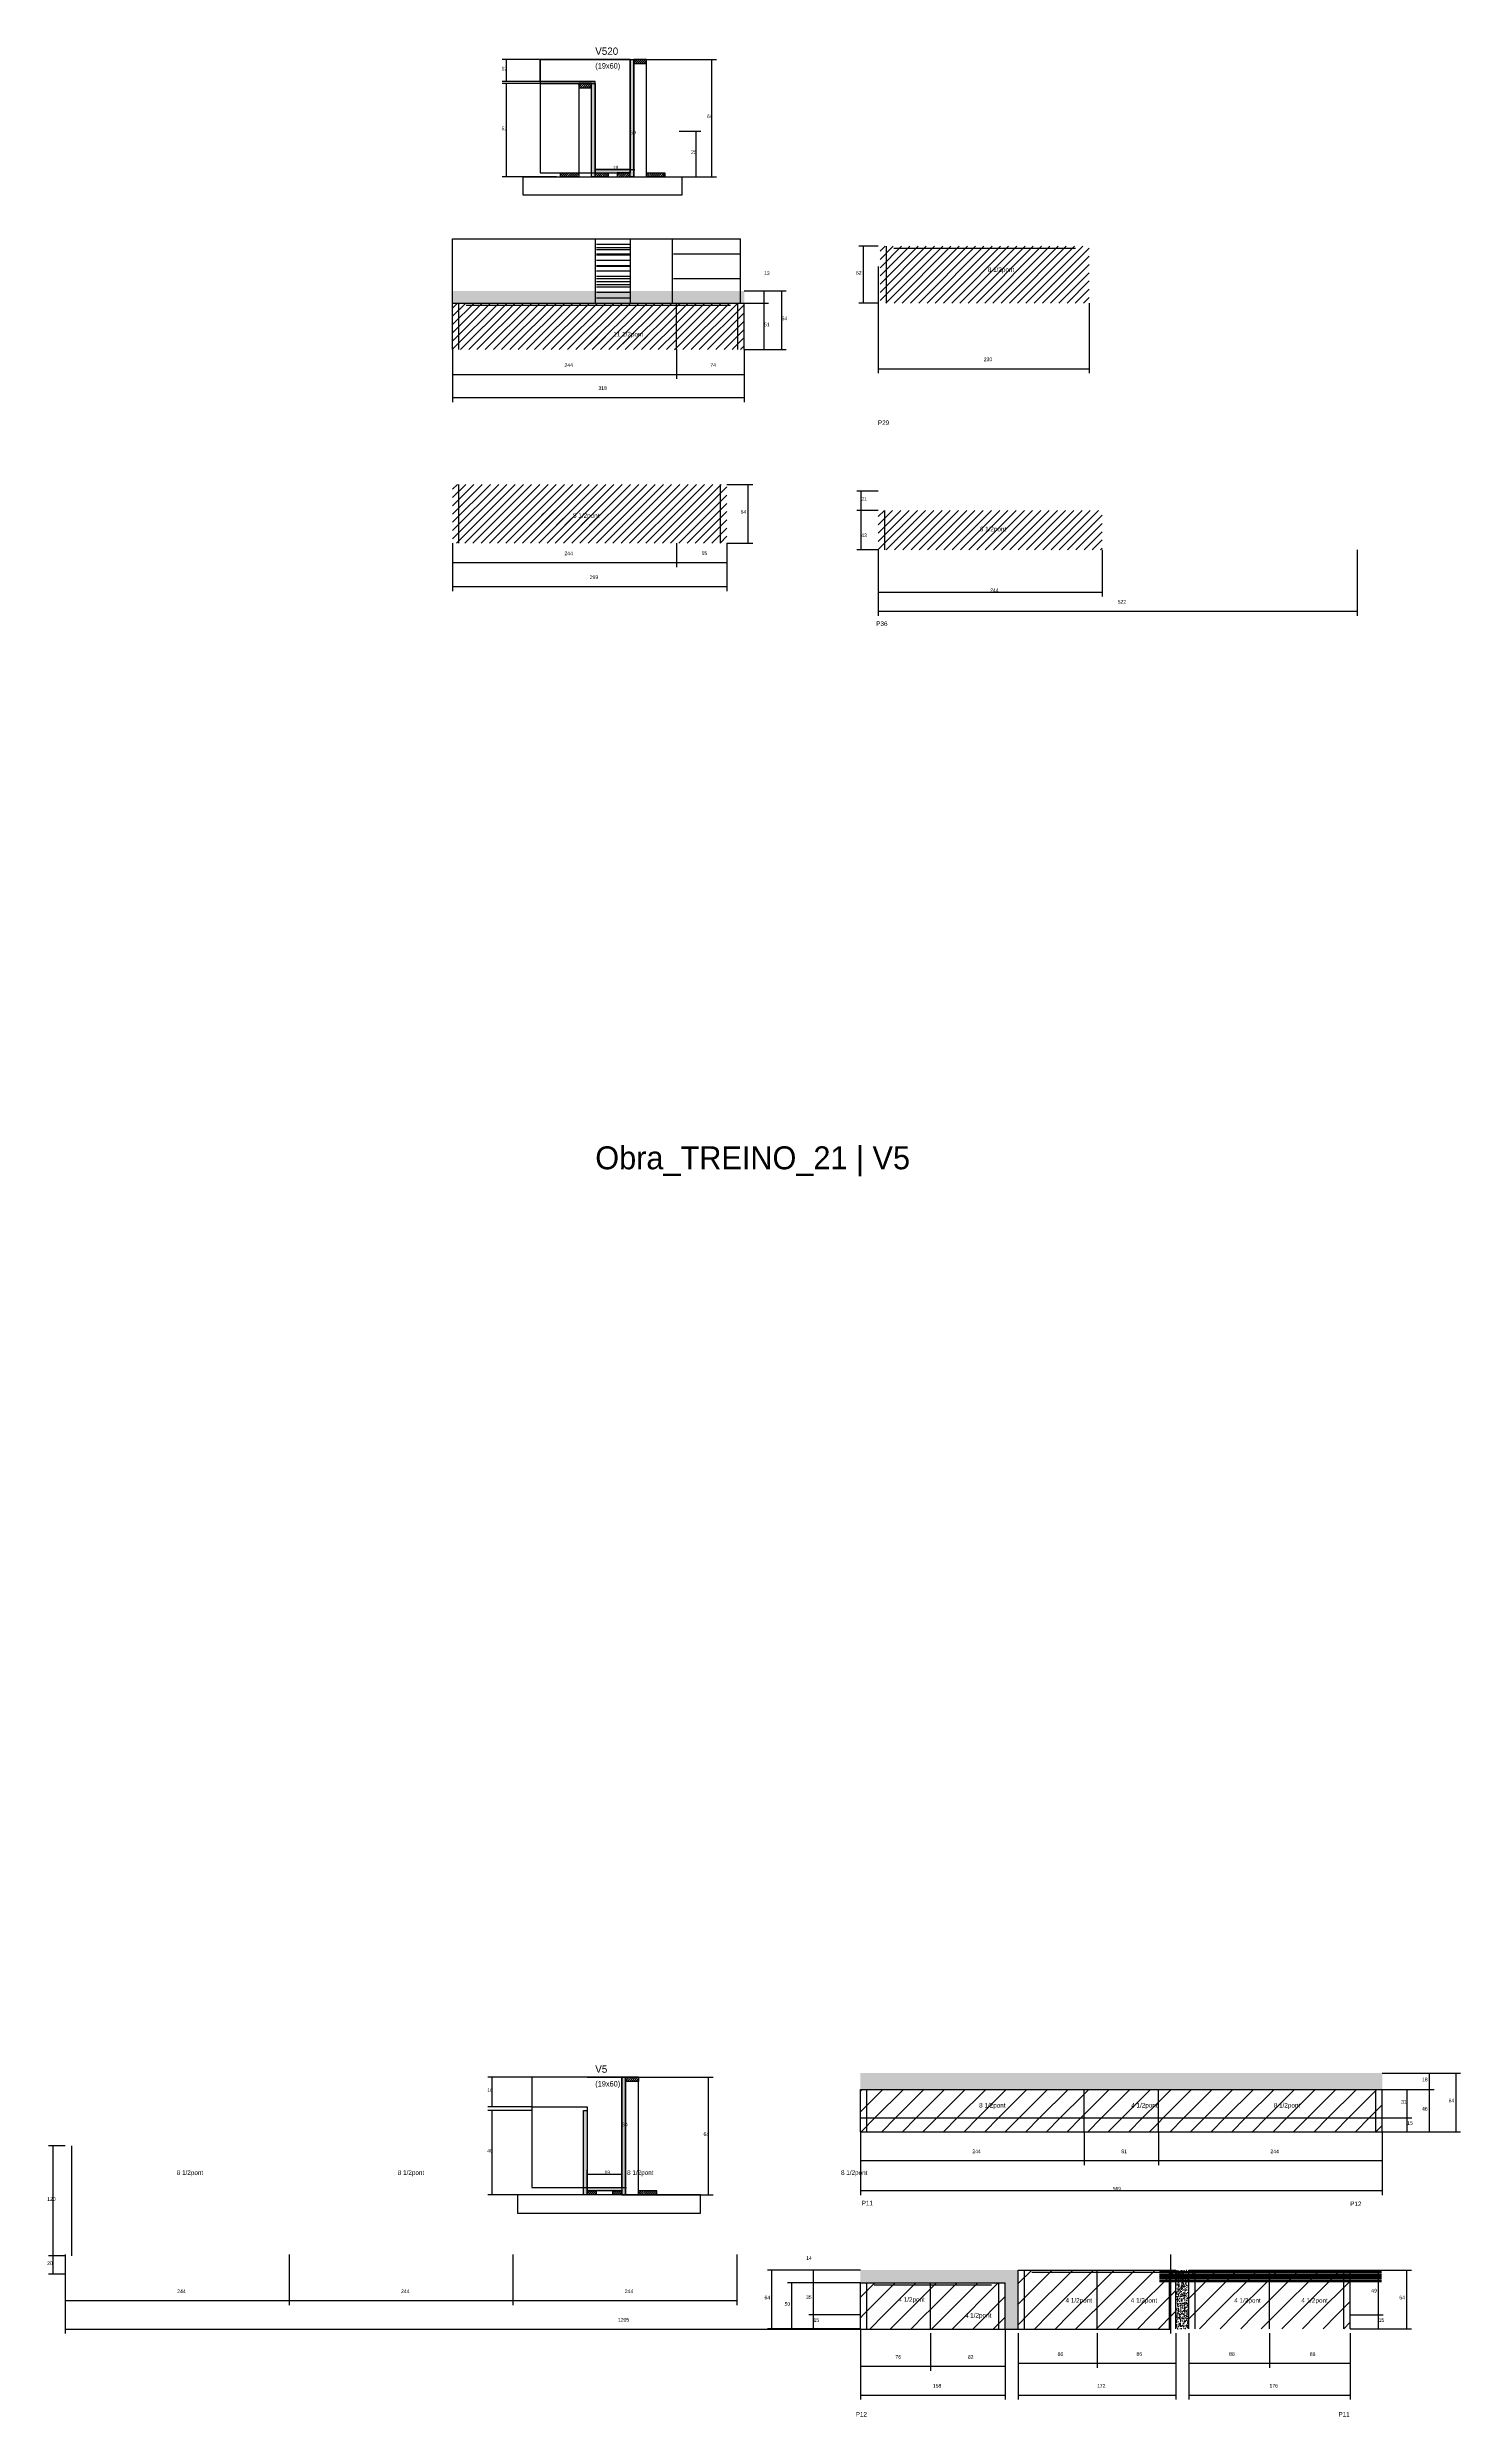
# Model space of a CAD drawing. Header units: metres. Extents: x -2848 to 22762, y -49062 to 1016.
# Drawn here: x 2603 to 4143, y -26770 to -24187 of the extents above; entities that cross this region are included whole.
import ezdxf

# ---------------------------------------------------------------- set-up
doc = ezdxf.new("R2010")
doc.units = ezdxf.units.M
for name, color, linetype in [('CONCRETO', 251, 'Continuous'), ('COTA', 4, 'Continuous'), ('Cota Seção (2x)', 4, 'Continuous'), ('Hachura', 253, 'Continuous'), ('LABEL_ID', 3, 'Continuous'), ('Madeira', 126, 'Continuous'), ('NOMENCLATURA', 7, 'Continuous'), ('Painéis', 200, 'Continuous'), ('SARR_2.2x7', 40, 'Continuous'), ('Texto Seção', 7, 'Continuous')]:
    doc.layers.add(name, color=color, linetype=linetype)

msp = doc.modelspace()

# ---------------------------------------------------------------- hatches: boundary and pattern name
at = {"layer": 'COTA'}
h = msp.add_hatch(dxfattribs=at)
h.set_pattern_fill('AR-CONC', scale=0.03)
h.paths.add_polyline_path([(3362.4, -24465.6), (3362.4, -24452.4), (3044.4, -24452.4), (3044.4, -24465.6)])
h = msp.add_hatch(dxfattribs=at)
h.set_pattern_fill('AR-CONC', scale=0.03)
h.paths.add_polyline_path([(3489, -26395.3), (3489, -26413.3), (4058, -26413.3), (4058, -26395.3)])
h = msp.add_hatch(dxfattribs=at)
h.set_pattern_fill('AR-CONC', scale=0.03)
h.paths.add_polyline_path([(3647, -26674.1), (3661, -26674.1), (3661, -26610.1), (3489, -26610.1), (3489, -26624.1), (3647, -26624.1)])
h = msp.add_hatch(dxfattribs=at)
h.set_pattern_fill('AR-CONC', scale=0.03)
h.paths.add_polyline_path([(3833, -26674.1), (3847, -26674.1), (3847, -26610.1), (3833, -26610.1)])
at = {"layer": 'Hachura'}
h = msp.add_hatch(color=8, dxfattribs=at)
h.dxf.hatch_style = 1
h.paths.add_polyline_path([(3238, -24200), (3242, -24200), (3242, -24200), (3242, -24328), (3242, -24328), (3238, -24328), (3238, -24328), (3238, -24200)])
h = msp.add_hatch(dxfattribs=at)
h.set_pattern_fill('ANSI31', scale=0.5)
h.paths.add_polyline_path([(3256, -24204.4), (3256, -24200), (3256, -24200), (3242, -24200), (3242, -24200), (3242, -24204.4), (3242, -24204.4), (3256, -24204.4)])
h = msp.add_hatch(color=8, dxfattribs=at)
h.dxf.hatch_style = 1
h.paths.add_polyline_path([(3200, -24226.4), (3200, -24224), (3200, -24224), (3140, -24224), (3140, -24224), (3140, -24226.4), (3140, -24226.4), (3200, -24226.4)])
h = msp.add_hatch(dxfattribs=at)
h.set_pattern_fill('ANSI31', scale=0.5)
h.paths.add_polyline_path([(3196, -24230.8), (3196, -24226.4), (3196, -24226.4), (3182, -24226.4), (3182, -24226.4), (3182, -24230.8), (3182, -24230.8), (3196, -24230.8)])
h = msp.add_hatch(color=8, dxfattribs=at)
h.dxf.hatch_style = 1
h.paths.add_polyline_path([(3196, -24226.4), (3200, -24226.4), (3200, -24226.4), (3200, -24328), (3200, -24328), (3196, -24328), (3196, -24328), (3196, -24226.4)])
h = msp.add_hatch(dxfattribs=at)
h.set_pattern_fill('ANSI31', scale=0.5)
h.paths.add_polyline_path([(3162, -24328), (3162, -24323.6), (3162, -24323.6), (3182, -24323.6), (3182, -24323.6), (3182, -24328), (3182, -24328), (3162, -24328)])
h = msp.add_hatch(color=8, dxfattribs=at)
h.dxf.hatch_style = 1
h.paths.add_polyline_path([(3238, -24323.6), (3238, -24320), (3238, -24320), (3200, -24320), (3200, -24320), (3200, -24323.6), (3200, -24323.6), (3238, -24323.6)])
h = msp.add_hatch(dxfattribs=at)
h.set_pattern_fill('ANSI31', scale=0.5)
h.paths.add_polyline_path([(3200, -24328), (3200, -24323.6), (3200, -24323.6), (3214, -24323.6), (3214, -24323.6), (3214, -24328), (3214, -24328), (3200, -24328)])
h = msp.add_hatch(dxfattribs=at)
h.set_pattern_fill('ANSI31', scale=0.5)
h.paths.add_polyline_path([(3238, -24328), (3238, -24323.6), (3238, -24323.6), (3224, -24323.6), (3224, -24323.6), (3224, -24328), (3224, -24328), (3238, -24328)])
h = msp.add_hatch(dxfattribs=at)
h.set_pattern_fill('ANSI31', scale=0.5)
h.paths.add_polyline_path([(3256, -24328), (3256, -24323.6), (3256, -24323.6), (3276, -24323.6), (3276, -24323.6), (3276, -24328), (3276, -24328), (3256, -24328)])
h = msp.add_hatch(dxfattribs=at)
h.set_pattern_fill('ANSI31', scale=2)
h.paths.add_polyline_path([(3738.5, -24465.7), (3738.5, -24403.7), (3510.5, -24403.7), (3510.5, -24465.7)])
h = msp.add_hatch(dxfattribs=at)
h.set_pattern_fill('ANSI31', scale=2)
h.paths.add_polyline_path([(3044.4, -24465.6), (3044.4, -24516.4), (3288.4, -24516.4), (3288.4, -24465.6)])
h = msp.add_hatch(dxfattribs=at)
h.set_pattern_fill('ANSI31', scale=2)
h.paths.add_polyline_path([(3288.4, -24465.6), (3288.4, -24516.4), (3362.4, -24516.4), (3362.4, -24465.6)])
h = msp.add_hatch(dxfattribs=at)
h.set_pattern_fill('ANSI31', scale=2)
h.paths.add_polyline_path([(3182.8, -24510.1), (3182.8, -24493.9), (3182.8, -24493.9), (3256.4, -24493.9), (3256.4, -24493.9), (3256.4, -24510.1), (3256.4, -24510.1), (3182.8, -24510.1)])
h = msp.add_hatch(dxfattribs=at)
h.set_pattern_fill('ANSI31', scale=2)
h.paths.add_polyline_path([(3288.4, -24727.3), (3288.4, -24663.3), (3044.4, -24663.3), (3044.4, -24727.3)])
h = msp.add_hatch(dxfattribs=at)
h.set_pattern_fill('ANSI31', scale=2)
h.paths.add_polyline_path([(3288.4, -24727.3), (3343.4, -24727.3), (3343.4, -24663.3), (3288.4, -24663.3)])
h = msp.add_hatch(dxfattribs=at)
h.set_pattern_fill('ANSI31', scale=2)
h.paths.add_polyline_path([(3141.4, -24707.9), (3141.4, -24691.7), (3141.4, -24691.7), (3210, -24691.7), (3210, -24691.7), (3210, -24707.9), (3210, -24707.9), (3141.4, -24707.9)])
h = msp.add_hatch(dxfattribs=at)
h.set_pattern_fill('ANSI31', scale=2)
h.paths.add_polyline_path([(3508.5, -24691.8), (3508.5, -24734.6), (3752.5, -24734.6), (3752.5, -24691.8)])
h = msp.add_hatch(color=8, dxfattribs=at)
h.dxf.hatch_style = 1
h.paths.add_polyline_path([(3233, -26400), (3229, -26400), (3229, -26400), (3229, -26528), (3229, -26528), (3233, -26528), (3233, -26528), (3233, -26400)])
h = msp.add_hatch(dxfattribs=at)
h.set_pattern_fill('ANSI31', scale=0.5)
h.paths.add_polyline_path([(3247, -26400), (3247, -26404.4), (3247, -26404.4), (3233, -26404.4), (3233, -26404.4), (3233, -26400), (3233, -26400), (3247, -26400)])
h = msp.add_hatch(dxfattribs=at)
h.set_pattern_fill('ANSI31', scale=5)
h.paths.add_polyline_path([(3733, -26444.3), (3733, -26413.3), (3489, -26413.3), (3489, -26444.3)])
h = msp.add_hatch(dxfattribs=at)
h.set_pattern_fill('ANSI31', scale=5)
h.paths.add_polyline_path([(3814, -26444.3), (3814, -26413.3), (3733, -26413.3), (3733, -26444.3)])
h = msp.add_hatch(dxfattribs=at)
h.set_pattern_fill('ANSI31', scale=5)
h.paths.add_polyline_path([(4058, -26444.3), (4058, -26413.3), (3814, -26413.3), (3814, -26444.3)])
h = msp.add_hatch(color=8, dxfattribs=at)
h.dxf.hatch_style = 1
h.paths.add_polyline_path([(3187, -26436), (3191, -26436), (3191, -26436), (3191, -26528), (3191, -26528), (3187, -26528), (3187, -26528), (3187, -26436)])
h = msp.add_hatch(dxfattribs=at)
h.set_pattern_fill('ANSI31', scale=5)
h.paths.add_polyline_path([(3489, -26444.3), (3489, -26459.3), (3733, -26459.3), (3733, -26444.3)])
h = msp.add_hatch(dxfattribs=at)
h.set_pattern_fill('ANSI31', scale=5)
h.paths.add_polyline_path([(3814, -26459.3), (3814, -26444.3), (3733, -26444.3), (3733, -26459.3)])
h = msp.add_hatch(dxfattribs=at)
h.set_pattern_fill('ANSI31', scale=5)
h.paths.add_polyline_path([(3814, -26444.3), (3814, -26459.3), (4058, -26459.3), (4058, -26444.3)])
h = msp.add_hatch(color=8, dxfattribs=at)
h.dxf.hatch_style = 1
h.paths.add_polyline_path([(3191, -26523.6), (3191, -26520), (3191, -26520), (3229, -26520), (3229, -26520), (3229, -26523.6), (3229, -26523.6), (3191, -26523.6)])
h = msp.add_hatch(dxfattribs=at)
h.set_pattern_fill('ANSI31', scale=0.5)
h.paths.add_polyline_path([(3191, -26528), (3191, -26523.6), (3191, -26523.6), (3201, -26523.6), (3201, -26523.6), (3201, -26528), (3201, -26528), (3191, -26528)])
h = msp.add_hatch(dxfattribs=at)
h.set_pattern_fill('ANSI31', scale=0.5)
h.paths.add_polyline_path([(3219, -26528), (3219, -26523.6), (3219, -26523.6), (3229, -26523.6), (3229, -26523.6), (3229, -26528), (3229, -26528), (3219, -26528)])
h = msp.add_hatch(dxfattribs=at)
h.set_pattern_fill('ANSI31', scale=0.5)
h.paths.add_polyline_path([(3267, -26528), (3267, -26523.6), (3267, -26523.6), (3247, -26523.6), (3247, -26523.6), (3247, -26528), (3247, -26528), (3267, -26528)])
h = msp.add_hatch(dxfattribs=at)
h.set_pattern_fill('ANSI31', scale=5)
h.paths.add_polyline_path([(3565.5, -26659.1), (3565.5, -26624.1), (3489, -26624.1), (3489, -26659.1)])
h = msp.add_hatch(dxfattribs=at)
h.set_pattern_fill('ANSI31', scale=5)
h.paths.add_polyline_path([(3647, -26674.1), (3647, -26624.1), (3565.5, -26624.1), (3565.5, -26674.1)])
h = msp.add_hatch(dxfattribs=at)
h.set_pattern_fill('ANSI31', scale=5)
h.paths.add_polyline_path([(3661, -26610.1), (3661, -26659.1), (3747, -26659.1), (3747, -26610.1)])
h = msp.add_hatch(dxfattribs=at)
h.set_pattern_fill('ANSI31', scale=5)
h.paths.add_polyline_path([(3747, -26610.1), (3747, -26659.1), (3833, -26659.1), (3833, -26610.1)])
h = msp.add_hatch(dxfattribs=at)
h.set_pattern_fill('ANSI31', scale=5)
h.paths.add_polyline_path([(3935, -26659.1), (3935, -26610.1), (3847, -26610.1), (3847, -26659.1)])
h = msp.add_hatch(dxfattribs=at)
h.set_pattern_fill('ANSI31', scale=5)
h.paths.add_polyline_path([(4023, -26659.1), (4023, -26610.1), (3935, -26610.1), (3935, -26659.1)])
h = msp.add_hatch(dxfattribs=at)
h.set_pattern_fill('ANSI31', scale=5)
h.paths.add_polyline_path([(3565.5, -26674.1), (3565.5, -26659.1), (3489, -26659.1), (3489, -26674.1)])
h = msp.add_hatch(dxfattribs=at)
h.set_pattern_fill('ANSI31', scale=5)
h.paths.add_polyline_path([(3661, -26659.1), (3661, -26674.1), (3747, -26674.1), (3747, -26659.1)])
h = msp.add_hatch(dxfattribs=at)
h.set_pattern_fill('ANSI31', scale=5)
h.paths.add_polyline_path([(3833, -26674.1), (3833, -26659.1), (3747, -26659.1), (3747, -26674.1)])
h = msp.add_hatch(dxfattribs=at)
h.set_pattern_fill('ANSI31', scale=5)
h.paths.add_polyline_path([(3935, -26674.1), (3935, -26659.1), (3847, -26659.1), (3847, -26674.1)])
h = msp.add_hatch(dxfattribs=at)
h.set_pattern_fill('ANSI31', scale=5)
h.paths.add_polyline_path([(4023, -26674.1), (4023, -26659.1), (3935, -26659.1), (3935, -26674.1)])

# ---------------------------------------------------------------- linework, layer by layer
at = {"layer": 'CONCRETO'}
for points in [[(3200, -24224), (3140, -24224), (3140, -24200), (3238, -24200), (3238, -24323.6), (3238, -24323.6), (3238, -24320), (3200, -24320)], [(3140, -24323.6), (3238, -24323.6), (3238, -24200), (3140, -24200)], [(3229, -26420), (3229, -26400), (3131, -26400), (3131, -26432), (3191, -26432), (3191, -26520), (3229, -26520), (3229, -26420)], [(3131, -26520), (3229, -26520), (3229, -26400), (3131, -26400)]]:
    msp.add_lwpolyline(points, close=True, dxfattribs=at)
at = {"layer": 'COTA'}
for p, q in [((3140, -24200), (3098.3, -24200)), ((3103.3, -24224), (3103.3, -24200)), ((3256, -24200), (3332.2, -24200)), ((3327.2, -24328), (3327.2, -24200)), ((3140, -24224), (3098.3, -24224)), ((3140, -24226.4), (3098.3, -24226.4)), ((3103.3, -24328), (3103.3, -24226.4)), ((3291.3, -24278.1), (3314.9, -24278.1)), ((3309.9, -24328), (3309.9, -24278.1)), ((3157.6, -24328), (3098.3, -24328)), ((3256, -24328), (3332.2, -24328)), ((3291.3, -24328), (3314.9, -24328)), ((3508.5, -24403.7), (3487.3, -24403.7)), ((3492.3, -24465.7), (3492.3, -24403.7)), ((3508.5, -24425.7), (3508.5, -24542.2)), ((3362.4, -24452.4), (3389, -24452.4)), ((3362.4, -24452.4), (3408.2, -24452.4)), ((3384, -24465.6), (3384, -24452.4)), ((3403.2, -24516.4), (3403.2, -24452.4)), ((3362.4, -24465.6), (3389, -24465.6)), ((3362.4, -24465.6), (3389, -24465.6)), ((3384, -24516.4), (3384, -24465.6)), ((3508.5, -24465.7), (3487.3, -24465.7)), ((3738.5, -24465.7), (3738.5, -24542.2)), ((3044.4, -24516.4), (3044.4, -24573.5)), ((3044.4, -24516.4), (3044.4, -24548.4)), ((3288.4, -24516.4), (3288.4, -24548.4)), ((3288.4, -24516.4), (3288.4, -24548.4)), ((3362.4, -24516.4), (3362.4, -24573.5)), ((3362.4, -24516.4), (3389, -24516.4)), ((3362.4, -24516.4), (3408.2, -24516.4)), ((3362.4, -24516.4), (3362.4, -24548.4)), ((3508.5, -24537.2), (3738.5, -24537.2)), ((3044.4, -24543.4), (3288.4, -24543.4)), ((3288.4, -24543.4), (3362.4, -24543.4)), ((3044.4, -24568.5), (3362.4, -24568.5)), ((3343.4, -24663.3), (3371.6, -24663.3)), ((3366.6, -24727.3), (3366.6, -24663.3)), ((3508.5, -24670.6), (3485, -24670.6)), ((3508.5, -24691.8), (3485, -24691.8)), ((3508.5, -24691.8), (3485, -24691.8)), ((3490, -24691.8), (3490, -24670.6)), ((3490, -24734.6), (3490, -24691.8)), ((3044.4, -24727.3), (3044.4, -24779.6)), ((3044.4, -24727.3), (3044.4, -24753.6)), ((3288.4, -24727.3), (3288.4, -24753.6)), ((3288.4, -24727.3), (3288.4, -24753.6)), ((3343.4, -24727.3), (3343.4, -24779.6)), ((3343.4, -24727.3), (3371.6, -24727.3)), ((3343.4, -24727.3), (3343.4, -24753.6)), ((3508.5, -24734.6), (3485, -24734.6)), ((3508.5, -24734.6), (3508.5, -24785.7)), ((3508.5, -24734.6), (3508.5, -24806.5)), ((3752.5, -24734.6), (3752.5, -24785.7)), ((4030.5, -24734.6), (4030.5, -24806.5)), ((3044.4, -24748.6), (3288.4, -24748.6)), ((3288.4, -24748.6), (3343.4, -24748.6)), ((3044.4, -24774.6), (3343.4, -24774.6)), ((3508.5, -24780.7), (3752.5, -24780.7)), ((3508.5, -24801.5), (4030.5, -24801.5)), ((4058, -26395.3), (4114.4, -26395.3)), ((4058, -26395.3), (4143.4, -26395.3)), ((4109.4, -26413.3), (4109.4, -26395.3)), ((4138.4, -26459.3), (4138.4, -26395.3)), ((3131, -26400), (3082.7, -26400)), ((3087.7, -26432), (3087.7, -26400)), ((3247, -26400), (3328.5, -26400)), ((3323.5, -26528), (3323.5, -26400)), ((4058, -26413.3), (4090.1, -26413.3)), ((4058, -26413.3), (4114.4, -26413.3)), ((4058, -26413.3), (4114.4, -26413.3)), ((4085.1, -26444.3), (4085.1, -26413.3)), ((4109.4, -26459.3), (4109.4, -26413.3)), ((3131, -26432), (3082.7, -26432)), ((3131, -26436), (3082.7, -26436)), ((3087.7, -26528), (3087.7, -26436)), ((4058, -26444.3), (4090.1, -26444.3)), ((4058, -26444.3), (4090.1, -26444.3)), ((4085.1, -26459.3), (4085.1, -26444.3)), ((2622.2, -26474.7), (2603.9, -26474.7)), ((2608.9, -26594.7), (2608.9, -26474.7)), ((3489, -26459.3), (3489, -26495.8)), ((3489, -26474.3), (3489, -26528.4)), ((3733, -26459.3), (3733, -26495.8)), ((3733, -26459.3), (3733, -26495.8)), ((3814, -26459.3), (3814, -26495.8)), ((3814, -26459.3), (3814, -26495.8)), ((4058, -26459.3), (4058, -26495.8)), ((4058, -26459.3), (4143.4, -26459.3)), ((4058, -26459.3), (4090.1, -26459.3)), ((4058, -26459.3), (4114.4, -26459.3)), ((4058, -26474.3), (4058, -26528.4)), ((3489, -26490.8), (3733, -26490.8)), ((3733, -26490.8), (3814, -26490.8)), ((3814, -26490.8), (4058, -26490.8)), ((3489, -26523.4), (4058, -26523.4)), ((3153, -26528), (3082.7, -26528)), ((3267, -26528), (3328.5, -26528)), ((2622.2, -26594.7), (2603.9, -26594.7)), ((2622.2, -26594.7), (2603.9, -26594.7)), ((2608.9, -26614.7), (2608.9, -26594.7)), ((2622.2, -26593), (2622.2, -26648.4)), ((2622.2, -26593), (2622.2, -26679.4)), ((2866.2, -26593), (2866.2, -26648.4)), ((2866.2, -26593), (2866.2, -26648.4)), ((3110.2, -26593), (3110.2, -26648.4)), ((3110.2, -26593), (3110.2, -26648.4)), ((3354.2, -26593), (3354.2, -26648.4)), ((3827.2, -26593), (3827.2, -26679.4)), ((2622.2, -26614.7), (2603.9, -26614.7)), ((3489, -26610.1), (3387.6, -26610.1)), ((3392.6, -26674.1), (3392.6, -26610.1)), ((3489, -26624.1), (3409.4, -26624.1)), ((3414.4, -26674.1), (3414.4, -26624.1)), ((3489, -26610.1), (3432.9, -26610.1)), ((3489, -26624.1), (3432.9, -26624.1)), ((3489, -26624.1), (3432.9, -26624.1)), ((3437.9, -26624.1), (3437.9, -26610.1)), ((3437.9, -26659.1), (3437.9, -26624.1)), ((4023, -26610.1), (4089.7, -26610.1)), ((4023, -26610.1), (4059, -26610.1)), ((4054, -26659.1), (4054, -26610.1)), ((4084.7, -26674.1), (4084.7, -26610.1)), ((2622.2, -26643.4), (2866.2, -26643.4)), ((2866.2, -26643.4), (3110.2, -26643.4)), ((3110.2, -26643.4), (3354.2, -26643.4)), ((2622.2, -26674.4), (3827.2, -26674.4)), ((3489, -26674.1), (3387.6, -26674.1)), ((3489, -26674.1), (3409.4, -26674.1)), ((3489, -26659.1), (3432.9, -26659.1)), ((3489, -26659.1), (3432.9, -26659.1)), ((3489, -26674.1), (3432.9, -26674.1)), ((3437.9, -26674.1), (3437.9, -26659.1)), ((3489, -26674.1), (3489, -26751.4)), ((3489, -26679.1), (3489, -26720)), ((3565.5, -26679.1), (3565.5, -26720)), ((3565.5, -26679.1), (3565.5, -26720)), ((3647, -26674.1), (3647, -26751.4)), ((3647, -26679.1), (3647, -26720)), ((3661, -26679.1), (3661, -26716.8)), ((3747, -26679.1), (3747, -26716.8)), ((3747, -26679.1), (3747, -26716.8)), ((3833, -26679.1), (3833, -26716.8)), ((3847, -26679.1), (3847, -26716.8)), ((3935, -26679.1), (3935, -26716.8)), ((3935, -26679.1), (3935, -26716.8)), ((4023, -26659.1), (4059, -26659.1)), ((4023, -26659.1), (4059, -26659.1)), ((4023, -26674.1), (4089.7, -26674.1)), ((4023, -26674.1), (4059, -26674.1)), ((4023, -26679.1), (4023, -26716.8)), ((4054, -26674.1), (4054, -26659.1)), ((3489, -26715), (3565.5, -26715)), ((3565.5, -26715), (3647, -26715)), ((3661, -26709.1), (3661, -26751.4)), ((3661, -26711.8), (3747, -26711.8)), ((3747, -26711.8), (3833, -26711.8)), ((3833, -26709.1), (3833, -26751.4)), ((3847, -26709.1), (3847, -26751.4)), ((3847, -26711.8), (3935, -26711.8)), ((3935, -26711.8), (4023, -26711.8)), ((4023, -26709.1), (4023, -26751.4)), ((3489, -26746.4), (3647, -26746.4)), ((3661, -26746.4), (3833, -26746.4)), ((3847, -26746.4), (4023, -26746.4))]:
    msp.add_line(p, q, dxfattribs=at)
at = {"layer": 'Cota Seção (2x)'}
for p, q in [((3200, -24200), (3243, -24200)), ((3238, -24320), (3238, -24200)), ((3200, -24328), (3200, -24315)), ((3200, -24320), (3243, -24320)), ((3200, -24320), (3238, -24320)), ((3238, -24328), (3238, -24315)), ((3191, -26400), (3234, -26400)), ((3229, -26520), (3229, -26400)), ((3191, -26520), (3191, -26500.7)), ((3229, -26520), (3229, -26500.7)), ((3191, -26505.7), (3229, -26505.7)), ((3191, -26520), (3234, -26520))]:
    msp.add_line(p, q, dxfattribs=at)
at = {"layer": 'Madeira'}
for points in [[(3256, -24204.4), (3256, -24200), (3242, -24200), (3242, -24204.4)], [(3256, -24200), (3242, -24200), (3242, -24328), (3256, -24328)], [(3196, -24230.8), (3196, -24226.4), (3182, -24226.4), (3182, -24230.8)], [(3196, -24226.4), (3182, -24226.4), (3182, -24328), (3196, -24328)], [(3294.4, -24348), (3121.4, -24348), (3121.4, -24328), (3294.4, -24328)], [(3162, -24328), (3162, -24323.6), (3182, -24323.6), (3182, -24328)], [(3200, -24328), (3200, -24323.6), (3214, -24323.6), (3214, -24328)], [(3238, -24328), (3238, -24323.6), (3224, -24323.6), (3224, -24328)], [(3256, -24328), (3256, -24323.6), (3276, -24323.6), (3276, -24328)], [(3247, -26400), (3247, -26404.4), (3233, -26404.4), (3233, -26400)], [(3247, -26400), (3233, -26400), (3233, -26528), (3247, -26528)], [(3191, -26528), (3191, -26523.6), (3201, -26523.6), (3201, -26528)], [(3219, -26528), (3219, -26523.6), (3229, -26523.6), (3229, -26528)], [(3267, -26528), (3267, -26523.6), (3247, -26523.6), (3247, -26528)], [(3115.2, -26548), (3314.8, -26548), (3314.8, -26528), (3115.2, -26528)]]:
    msp.add_lwpolyline(points, close=True, dxfattribs=at)
at = {"layer": 'Painéis'}
for p, q in [((3242, -24328), (3242, -24200)), ((3140, -24224), (3200, -24224)), ((3200, -24328), (3200, -24226.4)), ((3200, -24320), (3238, -24320)), ((3200, -24323.6), (3200, -24320)), ((3238, -24323.6), (3238, -24320)), ((3044.4, -24395.6), (3200.3, -24395.6)), ((3044.4, -24465.6), (3044.4, -24395.6)), ((3200.3, -24465.6), (3200.3, -24395.6)), ((3200.3, -24395.6), (3238.3, -24395.6)), ((3200.3, -24465.6), (3200.3, -24395.6)), ((3238.3, -24465.6), (3238.3, -24395.6)), ((3238.3, -24395.6), (3284.3, -24395.6)), ((3238.3, -24465.6), (3238.3, -24395.6)), ((3284.3, -24465.6), (3284.3, -24395.6)), ((3284.3, -24395.6), (3358.3, -24395.6)), ((3284.3, -24465.6), (3284.3, -24395.6)), ((3358.3, -24465.6), (3358.3, -24395.6)), ((3044.4, -24465.6), (3362.4, -24465.6)), ((3044.4, -24516.4), (3044.4, -24465.6)), ((3044.4, -24465.6), (3200.3, -24465.6)), ((3200.3, -24465.6), (3238.3, -24465.6)), ((3238.3, -24465.6), (3284.3, -24465.6)), ((3284.3, -24465.6), (3358.3, -24465.6)), ((3288.4, -24516.4), (3288.4, -24465.6)), ((3362.4, -24516.4), (3362.4, -24465.6)), ((3489, -26413.3), (4058, -26413.3)), ((3489, -26459.3), (3489, -26413.3)), ((3733, -26459.3), (3733, -26413.3)), ((3814, -26459.3), (3814, -26413.3)), ((4058, -26459.3), (4058, -26413.3)), ((3131, -26432), (3191, -26432)), ((3489, -26444.3), (4058, -26444.3)), ((3489, -26459.3), (4058, -26459.3)), ((3191, -26520), (3229, -26520)), ((3489, -26624.1), (3647, -26624.1)), ((3489, -26674.1), (3489, -26624.1)), ((3565.5, -26674.1), (3565.5, -26624.1)), ((3647, -26674.1), (3647, -26624.1)), ((3661, -26610.1), (3833, -26610.1)), ((3661, -26674.1), (3661, -26610.1)), ((3747, -26674.1), (3747, -26610.1)), ((3833, -26674.1), (3833, -26610.1)), ((3847, -26610.1), (4023, -26610.1)), ((3847, -26674.1), (3847, -26610.1)), ((3935, -26674.1), (3935, -26610.1)), ((4023, -26674.1), (4023, -26610.1))]:
    msp.add_line(p, q, dxfattribs=at)
for points in [[(3238, -24200), (3242, -24200), (3242, -24328), (3238, -24328)], [(3200, -24226.4), (3200, -24224), (3140, -24224), (3140, -24226.4)], [(3196, -24226.4), (3200, -24226.4), (3200, -24328), (3196, -24328)], [(3238, -24323.6), (3238, -24320), (3200, -24320), (3200, -24323.6)], [(3233, -26400), (3229, -26400), (3229, -26528), (3233, -26528)], [(3187, -26436), (3191, -26436), (3191, -26528), (3187, -26528)], [(3191, -26523.6), (3191, -26520), (3229, -26520), (3229, -26523.6)]]:
    msp.add_lwpolyline(points, close=True, dxfattribs=at)
at = {"layer": 'SARR_2.2x7'}
for p, q in [((3201.3, -24401.4), (3237.3, -24401.4)), ((3201.3, -24405.2), (3237.3, -24405.2)), ((3201.3, -24407.3), (3237.3, -24407.3)), ((3517.5, -24465.7), (3517.5, -24403.7)), ((3525.5, -24405.9), (3723.5, -24405.9)), ((3201.3, -24411.9), (3237.3, -24411.9)), ((3201.3, -24413.1), (3237.3, -24413.1)), ((3201.3, -24418.9), (3237.3, -24418.9)), ((3201.3, -24424.8), (3237.3, -24424.8)), ((3201.3, -24425.3), (3237.3, -24425.3)), ((3201.3, -24430.6), (3237.3, -24430.6)), ((3285.3, -24411.9), (3357.3, -24411.9)), ((3201.3, -24436.4), (3237.3, -24436.4)), ((3201.3, -24438.8), (3237.3, -24438.8)), ((3201.3, -24442.3), (3237.3, -24442.3)), ((3201.3, -24445.5), (3237.3, -24445.5)), ((3201.3, -24448.1), (3237.3, -24448.1)), ((3201.3, -24453.9), (3237.3, -24453.9)), ((3201.3, -24459.8), (3237.3, -24459.8)), ((3285.3, -24438.8), (3357.3, -24438.8)), ((3051.4, -24516.4), (3051.4, -24465.6)), ((3059.4, -24467.8), (3347.4, -24467.8)), ((3355.4, -24516.4), (3355.4, -24465.6)), ((3051.4, -24727.3), (3051.4, -24663.3)), ((3336.4, -24727.3), (3336.4, -24663.3)), ((3515.5, -24734.6), (3515.5, -24691.8)), ((3496, -26444.3), (3496, -26413.3)), ((4051, -26444.3), (4051, -26413.3)), ((3496, -26459.3), (3496, -26444.3)), ((4051, -26459.3), (4051, -26444.3)), ((2629.2, -26594.7), (2629.2, -26474.7)), ((3496, -26659.1), (3496, -26624.1)), ((3504, -26626.3), (3565.5, -26626.3)), ((3565.5, -26626.3), (3632, -26626.3)), ((3640, -26674.1), (3640, -26624.1)), ((3668, -26659.1), (3668, -26610.1)), ((3676, -26612.3), (3747, -26612.3)), ((3747, -26612.3), (3818, -26612.3)), ((3815, -26611.7), (4057, -26611.7)), ((3815, -26613.2), (4057, -26613.2)), ((3815, -26614.8), (4057, -26614.8)), ((3815, -26616.3), (4057, -26616.3)), ((3815, -26617.9), (4057, -26617.9)), ((3815, -26619.4), (4057, -26619.4)), ((3815, -26621), (4057, -26621)), ((3815, -26622.5), (4057, -26622.5)), ((3826, -26659.1), (3826, -26610.1)), ((3854, -26659.1), (3854, -26610.1)), ((3862, -26612.3), (3935, -26612.3)), ((3935, -26612.3), (4008, -26612.3)), ((4016, -26659.1), (4016, -26610.1)), ((3496, -26674.1), (3496, -26659.1)), ((3668, -26674.1), (3668, -26659.1)), ((3826, -26674.1), (3826, -26659.1)), ((3854, -26674.1), (3854, -26659.1)), ((4016, -26674.1), (4016, -26659.1))]:
    msp.add_line(p, q, dxfattribs=at)

# ---------------------------------------------------------------- texts
at = {"layer": 'COTA'}
for s, p in [('12', (3097.8, -24212)), ('51', (3097.8, -24277.2)), ('64', (3321.7, -24264)), ('25', (3304.4, -24303.1)), ('13', (3384, -24435)), ('62', (3484.2, -24434.7)), ('51', (3384, -24491)), ('64', (3403.2, -24484.4)), ('244', (3166.4, -24535.3)), ('74', (3325.4, -24535.3)), ('230', (3623.5, -24529)), ('318', (3203.4, -24560.3)), ('64', (3358.5, -24695.3)), ('21', (3490, -24681.2)), ('43', (3490, -24720.8)), ('244', (3166.4, -24740.5)), ('55', (3315.9, -24740.4)), ('299', (3193.9, -24766.5)), ('244', (3630.5, -24780.7)), ('522', (3769.5, -24793.4)), ('16', (3082.2, -26416)), ('18', (4101.3, -26404.3)), ('64', (4130.3, -26427.3)), ('31', (4078.6, -26428.8)), ('15', (4085.1, -26451.8)), ('46', (4101.3, -26436.3)), ('64', (3318, -26464)), ('46', (3082.2, -26482)), ('244', (3611, -26482.7)), ('81', (3773.5, -26482.7)), ('244', (3936, -26482.7)), ('569', (3764, -26523.4)), ('120', (2602.4, -26534.7)), ('20', (2602.4, -26604.7)), ('14', (3429.9, -26599)), ('49', (4045.9, -26634.6)), ('244', (2744.2, -26635.3)), ('244', (2988.2, -26635.3)), ('244', (3232.2, -26635.3)), ('64', (3384.5, -26642.1)), ('50', (3406.3, -26649.1)), ('35', (3429.7, -26641.6)), ('64', (4076.6, -26642.1)), ('1205', (3224.7, -26666.3)), ('15', (3437.9, -26666.6)), ('15', (4054, -26666.6)), ('76', (3527.2, -26706.9)), ('82', (3606.2, -26706.9)), ('86', (3704, -26703.7)), ('86', (3790, -26703.7)), ('88', (3891, -26703.7)), ('88', (3979, -26703.7)), ('158', (3568, -26738.3)), ('172', (3747, -26738.3)), ('176', (3935, -26738.3))]:
    msp.add_text(s, height=4, dxfattribs=at).set_placement(p)
at = {"layer": 'Cota Seção (2x)'}
for s, p in [('60', (3238, -24281.8)), ('19', (3219, -24320)), ('60', (3229, -26453.5)), ('19', (3210, -26505.7))]:
    msp.add_text(s, height=4, dxfattribs=at).set_placement(p)
at = {"layer": 'LABEL_ID'}
msp.add_text('Obra_TREINO_21 | V5', height=25, dxfattribs=at).set_placement((3200, -25410))
at = {"layer": 'NOMENCLATURA'}
for s, p in [('8 1/2pont', (3627.9, -24431.7)), ('11 1/2pont', (3219.6, -24502)), ('P29', (3508.2, -24598.6)), ('8 1/2pont', (3175.7, -24699.8)), ('8 1/2pont', (3619.2, -24714.5)), ('P36', (3506.3, -24817.7)), ('8 1/2pont', (3618.5, -26433)), ('4 1/2pont', (3784.3, -26433)), ('8 1/2pont', (3939.7, -26433)), ('8 1/2pont', (2743.7, -26506.4)), ('8 1/2pont', (2984.7, -26506.4)), ('8 1/2pont', (3234.7, -26506.4)), ('8 1/2pont', (3467.9, -26506.4)), ('P11', (3490.5, -26539.6)), ('P12', (4023, -26540.4)), ('4 1/2pont', (3530.5, -26644.7)), ('4 1/2pont', (3603, -26661.9)), ('4 1/2pont', (3712.7, -26645.7)), ('4 1/2pont', (3783.8, -26645.7)), ('4 1/2pont', (3896.7, -26645.7)), ('4 1/2pont', (3969.8, -26645.7)), ('P12', (3483.9, -26769.9)), ('P11', (4010.2, -26769.9))]:
    msp.add_text(s, height=5, dxfattribs=at).set_placement(p)
at = {"layer": 'Texto Seção'}
for s, height, p in [('V520', 8, (3200, -24195)), ('(19x60)', 6, (3200, -24210)), ('V5', 8, (3200, -26395)), ('(19x60)', 6, (3200, -26410))]:
    msp.add_text(s, height=height, dxfattribs=at).set_placement(p)

doc.saveas('drawing.dxf')
